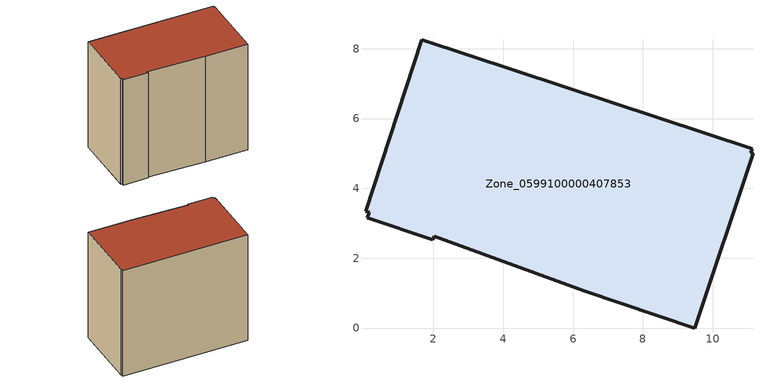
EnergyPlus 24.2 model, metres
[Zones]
Zone_0599100000407853
 floor ground (C_G): 0.1,3.15 0.16,3.31 0.06,3.35 1.67,8.25 11.13,5.14 11.09,5.02 11.15,5 9.49,0 6.31,1.07 2.02,2.63 1.98,2.52 z0
 wall outside (C_F): 2.02,2.63 6.31,1.07 9.49,0 11.15,5 11.09,5.02 11.13,5.14 1.67,8.25 0.06,3.35 0.16,3.31 0.1,3.15 1.98,2.52 2.02,2.63 z0:9.11
 roof outside (C_R): 0.16,3.31 0.1,3.15 1.98,2.52 2.02,2.63 6.31,1.07 9.49,0 11.15,5 11.09,5.02 11.13,5.14 1.67,8.25 0.06,3.35 z9.11
[BUILDING]
Pand.0599100000407853: North Axis=0; Terrain=City; Loads Convergence Tolerance Value=0.04; Temperature Convergence Tolerance Value=0.4; Solar Distribution=FullExterior; Maximum Number of Warmup Days=25; Minimum Number of Warmup Days=1
[Site:Location]
Rotterdam.The.Hague.AP_ZH_NLD Design_Conditions: Latitude=51.96; Longitude=4.45; Time Zone=1; Elevation=-4.5
[SITE:GROUNDTEMPERATURE:BUILDINGSURFACE]
18, 18, 18, 18, 18, 18, 18, 18, 18, 18, 18, 18
[MATERIAL] Thermal Absorptance=0.9; Solar Absorptance=0.7; Visible Absorptance=0.7
Name | Roughness | Thickness | Conductivity | Density | Specific Heat
G.TC.1992-2005 | MediumSmooth | 0.15 | 0.06 | 540 | 1210
F.TC.1992-2005 | Rough | 0.3 | 0.12 | 1920 | 840
R.TC.1992-2005 | MediumRough | 0.2 | 0.08 | 1500 | 1000
[CONSTRUCTION]
C_G: G.TC.1992-2005
C_F: F.TC.1992-2005
C_R: R.TC.1992-2005
[ZONE]
Zone_0599100000407853: Type=1; Multiplier=1; Ceiling Height=Autocalculate; Volume=Autocalculate; Floor Area=autocalculate; Part of Total Floor Area=Yes
[ZONEINFILTRATION:DESIGNFLOWRATE]
Infil_Zone_0599100000407853: Zone or ZoneList or Space or SpaceList=Zone_0599100000407853; Schedule=AlwaysOn; Design Flow Rate Calculation Method=Flow/Area; Flow Rate per Floor Area=0.0015; Constant Term Coefficient=1; Temperature Term Coefficient=0; Velocity Term Coefficient=0; Velocity Squared Term Coefficient=0
[HVACTEMPLATE:ZONE:IDEALLOADSAIRSYSTEM]
Zone_0599100000407853: Maximum Heating Supply Air Temperature=50; Minimum Cooling Supply Air Temperature=13; Maximum Heating Supply Air Humidity Ratio=0.0156; Minimum Cooling Supply Air Humidity Ratio=0.0077; Heating Limit=NoLimit; Cooling Limit=NoLimit; Dehumidification Control Type=ConstantSensibleHeatRatio; Cooling Sensible Heat Ratio=0.7; Dehumidification Setpoint=60; Humidification Control Type=None; Humidification Setpoint=30; Outdoor Air Method=None; Outdoor Air Flow Rate per Person=0.00944; Outdoor Air Flow Rate per Zone Floor Area=0; Outdoor Air Flow Rate per Zone=0; Demand Controlled Ventilation Type=None; Outdoor Air Economizer Type=NoEconomizer; Heat Recovery Type=None; Sensible Heat Recovery Effectiveness=0.7; Latent Heat Recovery Effectiveness=0.65
[ZONECONTROL:THERMOSTAT]
ThermostatControl_Zone_0599100000407853: Zone or ZoneList=Zone_0599100000407853; Control Type Schedule=DualSetpointControlType; Control 1=Thermostat_Zone_0599100000407853; Temperature Difference Between Cutout And Setpoint=0
[THERMOSTATSETPOINT:DUALSETPOINT]
Thermostat_Zone_0599100000407853: Heating Setpoint Temperature Schedule=HeatingSetpoint_Zone_0599100000407853; Cooling Setpoint Temperature Schedule=CoolingSetpoint_Zone_0599100000407853
[SCHEDULE:COMPACT]
HeatingSetpoint_Zone_0599100000407853: Through: 12/31, For: AllDays, Until: 24:00, 21
CoolingSetpoint_Zone_0599100000407853: Through: 12/31, For: AllDays, Until: 24:00, 24
DualSetpointControlType: Through: 12/31, For: AllDays, Until: 24:00, 4
AlwaysOn: Through: 12/31, For: AllDays, Until: 24:00, 1
